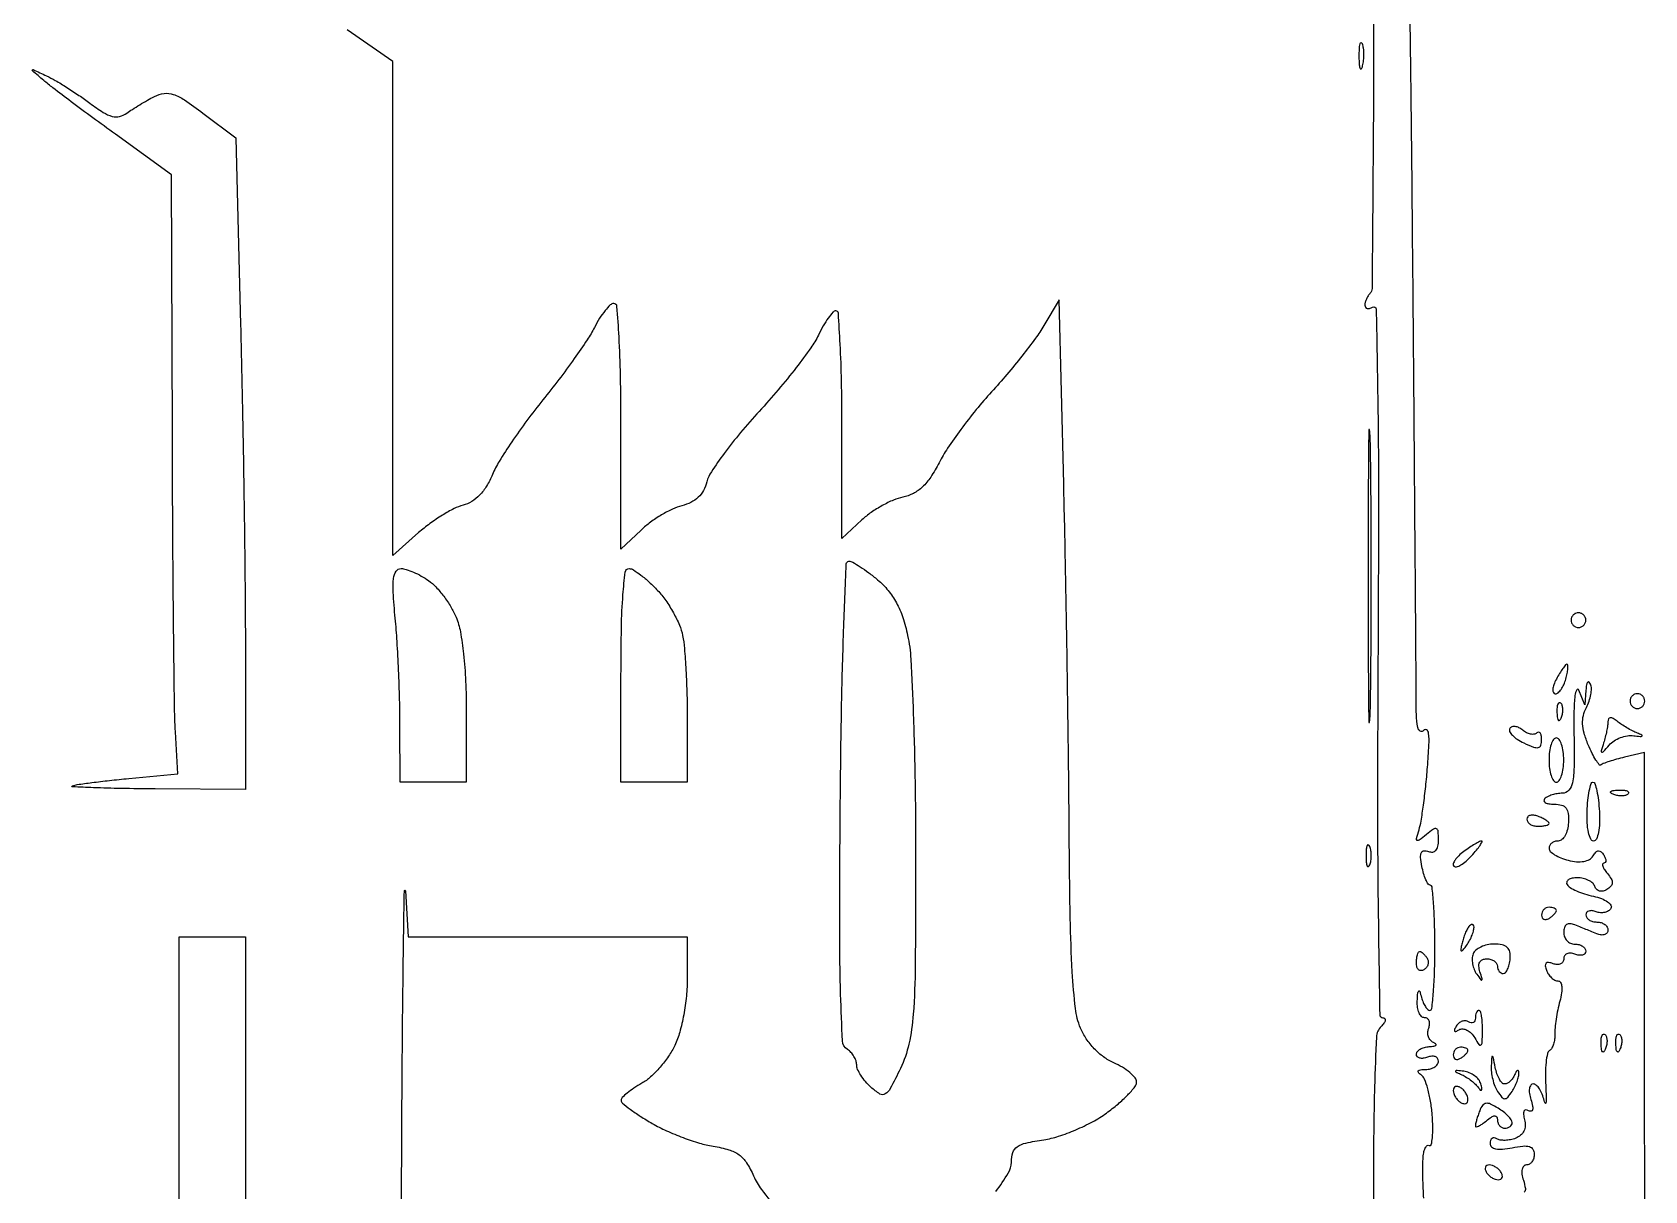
# Model space of a CAD drawing. Extents: x 0 to 37.8, y 0 to 50.8.
# Drawn here: x 19.29 to 37.82, y 12.99 to 26.3 of the extents above; entities that cross this region are included whole.
import ezdxf

# ---------------------------------------------------------------- set-up
doc = ezdxf.new("R2010")
doc.units = 0
doc.header["$MEASUREMENT"] = 0

msp = doc.modelspace()

# ---------------------------------------------------------------- linework, layer by layer
for points in [[(35.277717, 12.9015, -0.007279), (35.271686, 13.012937, -0.005158), (35.268029, 13.138128, -0.005207), (35.267016, 13.257799, -0.010978), (35.269236, 13.350643, -0.031936), (35.277186, 13.422821, -0.065275), (35.294205, 13.477083, -0.120175), (35.316857, 13.505471, -0.312549), (35.34165, 13.506768, 0.509993), (35.364306, 13.51607, 0.036614), (35.377388, 13.594742, 0.028113), (35.381571, 13.712955, 0.014361), (35.374211, 13.861325, 0.02128), (35.35535, 14.016649, 0.027024), (35.324192, 14.157686, 0.026916), (35.286443, 14.269617, 0.15553), (35.247311, 14.317255, -0.062415), (35.215812, 14.343742, -0.374648), (35.21522, 14.36347, -0.19419), (35.23992, 14.376973, -0.026987), (35.29935, 14.380705, 0.061317), (35.355962, 14.388177, 0.079299), (35.40391, 14.40913, 0.096651), (35.436021, 14.43983, 0.15501), (35.4474, 14.475651, 0.158089), (35.437142, 14.507285, 0.151946), (35.410123, 14.527488, 0.112257), (35.369052, 14.532311, 0.06502), (35.3205, 14.520606, -0.055937), (35.271909, 14.507958, -0.100118), (35.230877, 14.510286, -0.147206), (35.203962, 14.526734, -0.184534), (35.1936, 14.553855, -0.171425), (35.204831, 14.585651, -0.088304), (35.23709, 14.613691, -0.070679), (35.285012, 14.633854, -0.053066), (35.34165, 14.642479, 0.025619), (35.39334, 14.647473, 0.16276), (35.416542, 14.659265, 0.439962), (35.415786, 14.674063, 0.076249), (35.388703, 14.690245, -0.117756), (35.353751, 14.715239, -0.098459), (35.331062, 14.754934, -0.090662), (35.324142, 14.803279, -0.08212), (35.334304, 14.852766, 0.068382), (35.345172, 14.899212, 0.116261), (35.339704, 14.938529, 0.152523), (35.319085, 14.964427, 0.150038), (35.287251, 14.9742, -0.199378), (35.252259, 14.988731, -0.092445), (35.223993, 15.030115, -0.069482), (35.206544, 15.091689, -0.047261), (35.203414, 15.16455, -0.005718), (35.209505, 15.261188, -0.197309), (35.219517, 15.281195, -0.541772), (35.231616, 15.27777, -0.01159), (35.251917, 15.20685, 0.034029), (35.270929, 15.150172, 0.045878), (35.296058, 15.102298, 0.053986), (35.323173, 15.068967, 0.197643), (35.347853, 15.058829, 0.383799), (35.370821, 15.079526, 0.006022), (35.388477, 15.270077, 0.012394), (35.401388, 15.502215, 0.007465), (35.405756, 15.777929, 0.007073), (35.402107, 16.053643, 0.011752), (35.390285, 16.285773, 0.005431), (35.373924, 16.477241, 0.386336), (35.352169, 16.497, -0.257636), (35.328626, 16.509993, -0.036556), (35.301707, 16.56057, -0.034078), (35.276347, 16.630499, -0.022725), (35.256556, 16.71341, -0.023135), (35.241765, 16.816409, -0.127325), (35.250461, 16.871364, -0.276555), (35.280152, 16.892604, -0.112406), (35.331293, 16.885265, 0.115547), (35.380722, 16.878484, 0.191526), (35.417695, 16.897368, 0.13332), (35.440357, 16.943682, 0.047527), (35.4474, 17.017614, 0.020271), (35.44341, 17.116001, 0.275062), (35.423422, 17.144123, 0.264073), (35.38845, 17.140602, 0.019011), (35.308297, 17.079072, -0.009317), (35.225677, 17.013065, -0.317935), (35.201955, 17.01212, -0.326915), (35.193639, 17.034012, -0.009605), (35.223341, 17.134231, 0.036286), (35.246934, 17.232864, 0.006894), (35.274272, 17.415646, 0.007326), (35.300174, 17.63042, 0.006671), (35.320685, 17.852667, 0.006898), (35.337282, 18.108073, 0.039077), (35.3336, 18.244305, 0.238635), (35.309845, 18.281071, 0.392235), (35.276267, 18.2736, -0.399134), (35.238234, 18.265612, -0.211466), (35.208562, 18.308845, -0.039624), (35.192878, 18.456958, -0.00686), (35.189333, 18.7389, 0.002095), (35.188091, 19.147279, 0.000099), (35.177864, 20.52396, 0.000162), (35.164869, 22.158529, 0.000117), (35.149335, 23.9841, 0.000808), (35.130774, 25.775839, 0.001301), (35.108515, 27.302636, 0.000199)], [(34.702132, 26.438904, -0.001797), (34.695417, 24.808339, -0.000183), (34.683653, 23.352061, -0.196718), (34.659832, 23.295232, 0.054892), (34.637461, 23.267325, 0.038681), (34.618564, 23.231788, 0.039129), (34.605652, 23.194479, 0.063829), (34.6014, 23.161307, 0.143228), (34.608496, 23.137043, 0.191453), (34.626944, 23.123777, 0.136115), (34.655057, 23.124493, 0.064474), (34.688357, 23.139557, -0.58055), (34.731324, 23.116172, -0.001187), (34.748288, 22.174691, -0.004055), (34.757633, 20.934075, -0.001286), (34.751807, 19.083721, 0.001466), (34.747001, 17.360255, 0.003423), (34.756014, 16.070577, 0.000583), (34.771921, 15.010318, 0.40959), (34.80867, 14.974171, -0.206882), (34.829777, 14.965057, -0.244872), (34.83561, 14.94437, -0.107445), (34.821055, 14.911735, -0.03797), (34.78752, 14.87268, 0.186285), (34.734887, 14.75388, 0.005089), (34.712653, 14.17704, 0.007051), (34.700732, 13.340318, 0.001767), (34.70536, 11.97513)], [(30.363776, 12.978005, 0.024815), (30.504529, 13.186643, 0.136813), (30.5406, 13.316002, -0.077205), (30.55741, 13.424217, -0.166639), (30.607019, 13.491064, -0.096938), (30.708019, 13.534821, -0.016678), (30.914317, 13.572831, 0.040553), (31.082917, 13.612292, 0.02291), (31.279747, 13.685658, 0.022699), (31.473478, 13.778761, 0.033395), (31.633417, 13.879067, 0.018632), (31.765683, 13.982607, 0.02475), (31.877344, 14.086821, 0.023503), (31.959355, 14.17969, 0.170728), (31.9788, 14.234979, 0.174579), (31.961334, 14.283477, 0.044492), (31.901623, 14.343804, 0.039897), (31.816643, 14.404708, 0.031353), (31.716068, 14.456993, -0.054186), (31.600537, 14.523908, -0.043817), (31.492803, 14.618556, -0.043189), (31.401642, 14.732199, -0.048528), (31.335368, 14.855627, -0.070877), (31.277033, 15.080091, -0.013522), (31.240848, 15.501279, -0.010125), (31.217083, 16.119697, -0.00301), (31.205601, 17.065333, 0.001549), (31.197395, 17.955533, 0.000845), (31.182096, 19.047817, 0.000842), (31.162802, 20.157906, 0.001339), (31.142151, 21.1077), (31.0905, 23.2227), (30.914536, 22.9266, -0.02463), (30.818212, 22.78131, -0.008482), (30.665255, 22.580797, -0.008405), (30.488847, 22.365058, -0.009643), (30.313016, 22.1652, 0.01421), (30.137115, 21.961541, 0.011621), (29.960492, 21.734311, 0.011791), (29.807747, 21.517578, 0.030043), (29.710523, 21.351744, -0.027873), (29.614864, 21.186944, -0.057203), (29.519286, 21.07253, -0.070543), (29.415113, 20.998204, -0.070485), (29.294356, 20.955741, 0.051613), (29.186189, 20.922218, 0.026019), (29.05779, 20.859291, 0.025528), (28.9306, 20.779769, 0.034415), (28.824963, 20.694587), (28.5948, 20.481279), (28.5948, 21.78854, 0.004942), (28.589845, 22.289797, 0.008228), (28.574552, 22.711792, 0.002698), (28.553745, 23.069639, 0.395742), (28.525869, 23.0958, 0.214014), (28.491647, 23.080449, 0.025236), (28.438087, 23.013808, 0.026617), (28.379841, 22.923596, 0.018783), (28.323835, 22.816679, -0.043757), (28.238339, 22.671571, -0.010181), (28.069189, 22.444503, -0.010427), (27.862987, 22.190271, -0.010049), (27.643868, 21.941652, 0.011968), (27.430528, 21.697708, 0.014283), (27.241764, 21.457515, 0.013079), (27.09478, 21.247816, 0.085027), (27.042939, 21.130329, -0.065208), (27.004505, 21.033014, -0.076302), (26.943789, 20.954567, -0.073729), (26.860464, 20.896004, -0.055833), (26.755486, 20.857222, 0.05006), (26.649434, 20.819425, 0.024257), (26.522316, 20.751473, 0.023777), (26.395615, 20.667197, 0.031481), (26.28945, 20.578238), (26.0568, 20.356944), (26.0568, 21.768672, 0.004563), (26.051481, 22.351481, 0.010018), (26.034415, 22.797016, 0.004702), (26.010691, 23.14678, 0.391799), (25.974373, 23.1804, 0.194564), (25.934053, 23.164093, 0.03058), (25.875077, 23.099633, 0.030147), (25.811675, 23.010745, 0.022197), (25.752095, 22.90545, -0.029329), (25.669119, 22.763564, -0.007774), (25.520162, 22.547396, -0.007859), (25.342728, 22.306391, -0.008012), (25.158919, 22.072644, 0.011304), (24.976196, 21.837104, 0.010901), (24.802014, 21.59072, 0.010882), (24.658134, 21.367141, 0.038587), (24.580509, 21.215422, -0.037921), (24.513111, 21.083259, -0.05421), (24.432925, 20.97902, -0.061897), (24.341967, 20.904992, -0.078562), (24.242464, 20.862605, 0.056417), (24.140272, 20.8243, 0.020284), (24.004625, 20.748087, 0.019821), (23.86144, 20.651781, 0.022203), (23.731852, 20.547814), (23.4342, 20.286472), (23.4342, 23.123061), (23.4342, 25.959649), (22.911771, 26.325475, -0.008156)], [(37.815436, 9.011443), (37.813221, 18.022276), (37.58206, 17.966837, 0.008681), (37.490856, 17.943281, 0.011205), (37.408035, 17.918339, 0.009103), (37.340045, 17.894813, 0.091082), (37.314241, 17.87959, -0.424538), (37.293942, 17.881387, -0.028051), (37.255917, 17.934264, -0.027086), (37.212143, 18.011935, -0.015257), (37.167169, 18.110379, -0.028921), (37.120458, 18.242346, -0.058257), (37.102243, 18.351068, -0.070208), (37.110961, 18.447052, -0.065251), (37.145864, 18.539478, 0.039989), (37.176923, 18.610654, 0.038522), (37.196722, 18.686757, 0.041085), (37.203398, 18.75653, 0.100232), (37.193866, 18.80704, 0.118026), (37.17726, 18.830237, 0.427992), (37.161125, 18.828711, 0.124194), (37.14754, 18.798342, 0.024756), (37.140133, 18.7389), (37.127508, 18.5697), (37.060668, 18.7389, 0.631019), (37.035459, 18.740636, 0.100563), (37.014682, 18.676495, 0.024361), (37.003377, 18.500355, 0.007294), (37.003164, 18.2313, -0.006114), (37.003756, 17.853234, -0.04571), (36.985506, 17.674965, -0.129074), (36.943139, 17.587281, -0.217425), (36.870421, 17.553421, 0.038629), (36.811449, 17.548407, 0.034735), (36.751756, 17.534337, 0.036464), (36.699915, 17.514002, 0.084875), (36.665971, 17.489971, 0.243441), (36.658526, 17.466553, 0.226987), (36.673137, 17.445921, 0.093224), (36.715164, 17.431888, 0.034106), (36.77795, 17.4276, -0.066718), (36.86153, 17.416398, -0.163971), (36.912316, 17.382281, -0.13725), (36.937463, 17.319581, -0.04159), (36.9401, 17.21616, -0.047675), (36.92763, 17.135243, -0.065225), (36.90042, 17.066813, -0.082587), (36.863483, 17.020526, -0.185047), (36.82215, 17.00466, 0.076936), (36.78175, 16.998383, 0.089746), (36.747464, 16.98024, 0.100704), (36.724543, 16.953266, 0.126571), (36.7164, 16.921612, 0.20204), (36.731448, 16.885891, 0.053346), (36.781196, 16.846739, 0.045332), (36.852528, 16.810541, 0.033281), (36.93698, 16.783261, 0.039361), (37.033769, 16.766923, 0.06533), (37.116345, 16.770388, 0.082993), (37.180358, 16.792889, 0.129111), (37.222505, 16.832982, -0.047843), (37.255765, 16.876806, -0.185337), (37.285798, 16.891666, -0.215528), (37.314998, 16.881612, -0.065359), (37.345318, 16.844432, -0.043518), (37.363413, 16.808506, -0.094607), (37.369252, 16.778304, -0.172694), (37.362365, 16.758817, -0.226003), (37.345534, 16.7508, 0.351753), (37.332489, 16.740327, 0.138835), (37.333918, 16.715736, 0.062605), (37.352915, 16.677297, 0.027174), (37.386949, 16.631432, -0.038366), (37.430877, 16.569381, -0.143679), (37.442749, 16.523639, -0.180418), (37.426935, 16.484998, -0.068045), (37.381151, 16.447253, -0.082822), (37.33817, 16.429671, -0.11798), (37.297089, 16.430157, -0.132437), (37.263976, 16.44868, -0.119477), (37.243093, 16.482021, 0.130387), (37.218068, 16.52013, 0.067385), (37.170552, 16.552349, 0.059834), (37.109146, 16.574192, 0.055617), (37.042757, 16.5816, 0.045851), (36.982081, 16.576024, 0.099812), (36.93889, 16.558661, 0.177825), (36.919899, 16.533027, 0.212939), (36.923877, 16.503509, 0.123053), (36.958498, 16.46978, 0.02757), (37.032449, 16.431997, 0.027004), (37.125098, 16.396782, 0.023261), (37.225708, 16.369725, -0.034224), (37.319221, 16.342366, -0.062661), (37.389635, 16.305868, -0.100256), (37.427425, 16.266708, -0.287911), (37.427681, 16.230548, -0.118205), (37.399029, 16.202096, -0.08173), (37.356478, 16.184928, -0.074717), (37.306841, 16.181386, -0.072246), (37.257743, 16.192477, 0.060487), (37.212446, 16.20383, 0.106442), (37.174163, 16.200479, 0.150241), (37.14902, 16.183363, 0.170338), (37.1394, 16.155945, 0.152681), (37.149171, 16.124693, 0.098158), (37.176677, 16.098071, 0.08088), (37.217779, 16.080111, 0.062722), (37.2663, 16.074, -0.072144), (37.314793, 16.066966, -0.087143), (37.355923, 16.04649, -0.100435), (37.383419, 16.016062, -0.134459), (37.3932, 15.980349, -0.159684), (37.38291, 15.948951, -0.155141), (37.355923, 15.929292, -0.113043), (37.314859, 15.925312, -0.064089), (37.2663, 15.938049), (37.208531, 15.961425, 0.013605), (37.1394, 15.9894, 0.01105), (37.070269, 16.017375), (37.0125, 16.040751, 0.074298), (36.958489, 16.053751, 0.170594), (36.918503, 16.043538, 0.171882), (36.893889, 16.01064, 0.075624), (36.8856, 15.956151, 0.09222), (36.895254, 15.904253, 0.096079), (36.922877, 15.860136, 0.099375), (36.964082, 15.830612, 0.106303), (37.0125, 15.8202, -0.062722), (37.061021, 15.814089, -0.08088), (37.102123, 15.796129, -0.098158), (37.129629, 15.769507, -0.152681), (37.1394, 15.738255, -0.184534), (37.129038, 15.711134, -0.147206), (37.102123, 15.694686, -0.100118), (37.061091, 15.692358, -0.055937), (37.0125, 15.705006, 0.072198), (36.963954, 15.715978, 0.1207), (36.922855, 15.709255, 0.152772), (36.895751, 15.686167, 0.14144), (36.8856, 15.651, -0.135841), (36.875828, 15.615695, -0.152297), (36.849589, 15.592285, -0.123651), (36.809866, 15.585051, -0.075267), (36.763008, 15.59534, 0.051615), (36.711224, 15.609298, 0.240886), (36.682717, 15.600083, 0.240886), (36.673502, 15.571576, 0.051615), (36.68746, 15.519792, 0.055889), (36.711752, 15.472909, 0.057992), (36.74557, 15.433211, 0.064422), (36.783335, 15.406211, 0.12363), (36.819223, 15.3972, -0.268214), (36.848906, 15.380043, -0.108084), (36.863592, 15.333764, -0.062321), (36.861199, 15.260247, -0.027134), (36.840675, 15.16455, 0.015935), (36.816921, 15.064746, 0.013226), (36.797876, 14.957241, 0.013435), (36.785676, 14.857755, 0.034748), (36.78382, 14.785516, -0.042976), (36.781331, 14.726456, -0.045852), (36.768728, 14.670005, -0.050634), (36.748625, 14.624063, -0.126561), (36.723438, 14.59785, 0.206109), (36.698496, 14.562216, 0.023091), (36.682575, 14.462288, 0.025009), (36.674764, 14.336094, 0.017764), (36.678127, 14.194334, -0.006402), (36.684155, 14.064598, -0.034947), (36.681611, 13.994422, -0.710177), (36.672105, 13.992199, -0.090076), (36.659821, 14.02245, 0.040105), (36.638379, 14.095306, 0.052985), (36.606922, 14.156885, 0.064035), (36.570842, 14.1992, 0.186329), (36.535615, 14.2128, 0.23935), (36.50756, 14.198554, 0.120605), (36.492038, 14.160901, 0.075154), (36.491983, 14.103101, 0.039584), (36.508263, 14.033006, -0.024408), (36.527722, 13.959419, -0.108525), (36.527434, 13.914972, -0.32146), (36.509792, 13.899308, -0.165891), (36.479553, 13.906222, 0.148564), (36.44904, 13.914294, 0.29079), (36.429126, 13.900602, 0.130199), (36.423597, 13.862348, 0.03511), (36.435006, 13.801584, -0.075455), (36.442262, 13.73283, -0.099313), (36.427095, 13.671764, -0.103364), (36.390232, 13.623013, -0.087967), (36.334882, 13.589692, -0.042862), (36.275109, 13.572457, -0.041149), (36.212444, 13.565357, -0.044058), (36.15612, 13.568599, -0.10236), (36.116566, 13.583018, 0.108576), (36.087252, 13.593298, 0.182094), (36.062209, 13.587188, 0.161514), (36.04539, 13.565112, 0.082877), (36.0396, 13.530418, 0.215303), (36.057356, 13.491094, 0.133349), (36.103621, 13.468322, 0.072149), (36.181898, 13.464544, 0.025397), (36.2934, 13.48101, -0.022886), (36.417411, 13.499959, -0.097725), (36.491636, 13.493339, -0.188913), (36.531894, 13.462273, -0.135864), (36.5472, 13.406985, -0.070675), (36.540425, 13.359296, -0.086261), (36.520674, 13.318856, -0.100234), (36.491334, 13.291819, -0.137041), (36.456899, 13.2822, 0.209357), (36.425563, 13.268478, 0.138781), (36.407532, 13.232937, 0.084946), (36.406175, 13.176862, 0.040535), (36.422408, 13.106359, -0.03522), (36.445078, 13.01247, -0.237383), (36.431365, 12.968084, -0.211114)], [(23.529108, 10.236241, -0.000706), (23.535417, 12.8169, -0.000726), (23.543669, 14.371785, -0.001491), (23.555529, 15.589268, -0.001532), (23.568855, 16.433312, -0.962899), (23.581438, 16.43355), (23.611474, 15.9048), (25.214837, 15.9048), (26.8182, 15.9048), (26.8182, 15.431136, -0.024715), (26.807965, 15.224211, -0.020854), (26.777249, 15.00709, -0.02153), (26.731514, 14.807534, -0.043707), (26.675487, 14.656725, -0.039765), (26.603467, 14.531683, -0.028831), (26.504944, 14.404656, -0.029338), (26.396616, 14.294271, -0.054818), (26.295322, 14.22094, 0.017666), (26.204331, 14.16485, 0.024632), (26.127464, 14.107977, 0.022709), (26.070355, 14.056698, 0.198755), (26.057335, 14.026016, 0.226211), (26.07248, 13.99351, 0.012679), (26.162575, 13.922934, 0.017481), (26.278618, 13.84283, 0.011744), (26.41635, 13.759191, 0.024294), (26.57872, 13.67596, 0.016755), (26.769753, 13.59708, 0.016931), (26.959034, 13.533466, 0.032835), (27.114524, 13.497924, -0.030935), (27.29684, 13.456977, -0.087975), (27.413169, 13.399592, -0.093256), (27.498825, 13.307841, -0.037573), (27.579824, 13.155974, 0.05721), (27.669922, 13.001902, 0.010396), (27.874312, 12.740842, 0.011072)]]:
    msp.add_lwpolyline(points, format="xyb")
for points in [[(34.572292, 26.16416, 0.31318), (34.557165, 26.174056, 0.333666), (34.543456, 26.163155, 0.052471), (34.534795, 26.105878, 0.014395), (34.533293, 26.0145, 0.012823), (34.536728, 25.92413, 0.080377), (34.546963, 25.879216, 0.597527), (34.560509, 25.877732, 0.087174), (34.575427, 25.91036, 0.037336), (34.587263, 25.975299, 0.029507), (34.590594, 26.046649, 0.030339), (34.585699, 26.113574, 0.06278)], [(19.458, 25.797161, -0.021432), (19.559103, 25.743947, -0.008811), (19.691598, 25.663628, -0.008699), (19.830963, 25.572323, -0.011041), (19.956227, 25.482996, 0.018242), (20.110104, 25.376574, 0.075559), (20.213107, 25.330852, 0.125745), (20.296575, 25.329454, 0.098431), (20.379227, 25.367326, -0.013667), (20.444363, 25.411749, -0.006894), (20.528738, 25.464347, -0.006841), (20.617469, 25.516331, -0.010099), (20.696839, 25.559288, -0.086371), (20.808534, 25.594276, -0.115566), (20.913848, 25.583831, -0.066091), (21.043823, 25.51928, -0.01325), (21.254857, 25.368796), (21.631536, 25.084845), (21.686868, 22.934499, -0.001588), (21.708064, 21.994743, -0.00115), (21.725946, 20.947675, -0.001161), (21.738336, 19.953045, -0.002534), (21.7422, 19.190477), (21.7422, 17.5968), (20.70585, 17.603479, -0.002702), (20.314101, 17.608121, -0.005127), (19.998779, 17.616796, -0.003202), (19.755793, 17.627534, -0.824441), (19.7541, 17.639434, -0.047946), (19.81155, 17.653331, -0.003214), (19.97931, 17.676133, -0.004603), (20.180056, 17.700229, -0.003429), (20.401971, 17.723256), (20.965243, 17.777801), (20.938726, 18.258351, -0.010499), (20.927882, 18.576003, -0.000735), (20.917486, 19.467532, -0.001041), (20.908866, 20.53075, -0.000784), (20.903655, 21.6999), (20.8951, 24.6609), (20.24962, 25.1262, -0.002211), (19.989382, 25.315549, -0.002498), (19.74122, 25.499711, -0.00228), (19.531714, 25.658314, -0.013661), (19.425319, 25.744327, -0.000958), (19.2971, 25.854334, -0.368923), (19.295381, 25.865492, -0.380572), (19.306007, 25.868658, -0.000974)], [(34.664721, 21.55185, 0.017194), (34.655576, 21.730468, 0.950111), (34.646935, 21.730171, 0.003495), (34.641039, 21.127177, 0.000697), (34.639538, 20.0502, 0.000697), (34.641039, 18.973223, 0.003495), (34.646935, 18.370229, 0.950111), (34.655576, 18.369932, 0.017194), (34.664721, 18.54855, 0.002642), (34.672573, 19.232148, 0.00155), (34.675109, 20.0502, 0.00155), (34.672573, 20.868252, 0.002642)], [(28.675174, 20.2194, -0.128975), (28.718271, 20.208095, -0.015439), (28.803265, 20.156691, -0.017573), (28.902023, 20.087672, -0.013601), (29.004723, 20.005921, -0.046077), (29.125627, 19.883509, -0.048028), (29.220187, 19.742627, -0.043394), (29.293218, 19.573865, -0.027612), (29.349614, 19.367257, -0.039488), (29.386002, 19.093876, -0.004306), (29.414437, 18.459321, -0.005169), (29.434254, 17.692234, -0.003873), (29.4408, 16.847126, -0.001808), (29.436204, 15.576204, -0.015967), (29.414227, 15.015322, -0.03714), (29.364005, 14.672212, -0.057686), (29.265818, 14.390011, -0.008163), (29.150507, 14.160967, -0.13165), (29.092426, 14.097932, -0.288623), (29.030495, 14.097776, -0.044053), (28.927418, 14.175732, -0.033348), (28.864882, 14.240411, -0.0341), (28.812004, 14.312371, -0.03623), (28.775162, 14.380929, -0.10556), (28.764, 14.433208, 0.082312), (28.756223, 14.480129, 0.05241), (28.732936, 14.530475, 0.051087), (28.698705, 14.576447, 0.064975), (28.65825, 14.610446, -0.241846), (28.601476, 14.707995, -0.005875), (28.579585, 15.2449, -0.007721), (28.568682, 16.049014, -0.001642), (28.575915, 17.44875, -0.002467), (28.590374, 18.528821, -0.004372), (28.614475, 19.419089, -0.000797), (28.643275, 20.188721, -0.402837)], [(23.530042, 20.1348, -0.077251), (23.589627, 20.125539, -0.025448), (23.672868, 20.094275, -0.024654), (23.763071, 20.049645, -0.025569), (23.847313, 19.996843, -0.052461), (23.931288, 19.923807, -0.026774), (24.021068, 19.816478, -0.026273), (24.102656, 19.694763, -0.035569), (24.162237, 19.576561, -0.054336), (24.211684, 19.409159, -0.017683), (24.248552, 19.153626, -0.015907), (24.272368, 18.84133, -0.011076), (24.2802, 18.487817), (24.2802, 17.6814), (23.8995, 17.6814), (23.5188, 17.6814), (23.518199, 18.33705, 0.006599), (23.514068, 18.629632, 0.004278), (23.501931, 18.967849, 0.004301), (23.484406, 19.298023, 0.008134), (23.463665, 19.56375, -0.007586), (23.439828, 19.864889, -0.044915), (23.443924, 20.022742, -0.116288), (23.473384, 20.104141, -0.253214)], [(26.149758, 20.1348, -0.142336), (26.19942, 20.12037, -0.022095), (26.284224, 20.061133, -0.023112), (26.380473, 19.980043, -0.018275), (26.476979, 19.88402, -0.035303), (26.570598, 19.768435, -0.025832), (26.658137, 19.62836, -0.026296), (26.727514, 19.48631, -0.051132), (26.764721, 19.365845, -0.028926), (26.785441, 19.21834, -0.006745), (26.802491, 18.968868, -0.006935), (26.814272, 18.680794, -0.006752), (26.8182, 18.389925), (26.8182, 17.6814), (26.4375, 17.6814), (26.0568, 17.6814), (26.0568, 18.9081, -0.004644), (26.061933, 19.460764, -0.014266), (26.079553, 19.834548, -0.011747), (26.105523, 20.095682, -0.378738)], [(37.0548, 19.6272, 0.099038), (37.022513, 19.620741, 0.097945), (36.995051, 19.602349, 0.097945), (36.976659, 19.574887, 0.099038), (36.9702, 19.5426, 0.099038), (36.976659, 19.510313, 0.097945), (36.995051, 19.482851, 0.097945), (37.022513, 19.464459, 0.099038), (37.0548, 19.458, 0.099038), (37.087087, 19.464459, 0.097945), (37.114549, 19.482851, 0.097945), (37.132941, 19.510313, 0.099038), (37.1394, 19.5426, 0.099038), (37.132941, 19.574887, 0.097945), (37.114549, 19.602349, 0.097945), (37.087087, 19.620741, 0.099038)], [(36.922956, 19.035, 0.224557), (36.906399, 19.027169, 0.015673), (36.874178, 18.985298, 0.019817), (36.837975, 18.930628, 0.013472), (36.801, 18.8658, 0.034047), (36.771655, 18.800672, 0.069989), (36.759719, 18.746146, 0.128234), (36.766153, 18.710648, 0.292), (36.788156, 18.6966, 0.176888), (36.821125, 18.70864, 0.061565), (36.856036, 18.746302, 0.051816), (36.887453, 18.801045, 0.040443), (36.910113, 18.8658, 0.016375), (36.92483, 18.93069, 0.028638), (36.932137, 18.985298, 0.030208), (36.932757, 19.025631, 0.401085)], [(36.852112, 18.589088, 0.296942), (36.833597, 18.592997, 0.208169), (36.817976, 18.577554, 0.077125), (36.808609, 18.536947, 0.028489), (36.807679, 18.47805, 0.018894), (36.812674, 18.414911, 0.168741), (36.82463, 18.390228, 0.470617), (36.840048, 18.391687, 0.054073), (36.858791, 18.426937, 0.051402), (36.871992, 18.473203, 0.05415), (36.875158, 18.520372, 0.060344), (36.868461, 18.561429, 0.126455)], [(37.7316, 18.6966, 0.099038), (37.699313, 18.690141, 0.097945), (37.671851, 18.671749, 0.097945), (37.653459, 18.644287, 0.099038), (37.647, 18.612, 0.099038), (37.653459, 18.579713, 0.097945), (37.671851, 18.552251, 0.097945), (37.699313, 18.533859, 0.099038), (37.7316, 18.5274, 0.099038), (37.763887, 18.533859, 0.097945), (37.791349, 18.552251, 0.097945), (37.809741, 18.579713, 0.099038), (37.8162, 18.612, 0.099038), (37.809741, 18.644287, 0.097945), (37.791349, 18.671749, 0.097945), (37.763887, 18.690141, 0.099038)], [(37.49895, 18.379918, 0.032674), (37.451834, 18.412403, 0.146091), (37.419671, 18.420553, 0.279175), (37.400416, 18.40776, 0.11041), (37.3932, 18.375478, -0.037177), (37.3899, 18.331155, -0.012788), (37.378746, 18.267778, -0.012627), (37.362831, 18.198258, -0.014291), (37.343994, 18.132469, 0.005588), (37.315528, 18.03922, 0.388066), (37.322156, 18.025681, 0.312924), (37.338615, 18.029558, 0.004696), (37.407444, 18.107479, -0.072105), (37.463048, 18.155535, -0.05134), (37.53671, 18.192598, -0.051412), (37.616238, 18.213825, -0.07305), (37.6893, 18.214721, 0.007617), (37.76294, 18.205965, 0.179641), (37.782893, 18.21111, 0.572588), (37.782091, 18.221492, 0.015906), (37.7316, 18.244151, -0.021557), (37.675334, 18.27017, -0.013001), (37.610913, 18.305552, -0.013013), (37.548615, 18.344114, -0.022166)], [(36.414466, 18.278442, 0.057051), (36.370758, 18.307, 0.084554), (36.327085, 18.320321, 0.111743), (36.290399, 18.316818, 0.176667), (36.265853, 18.297472, 0.262057), (36.264482, 18.264018, 0.075781), (36.295767, 18.220461, 0.054986), (36.352349, 18.174066, 0.034011), (36.427522, 18.132123, 0.016941), (36.53892, 18.084095, 0.138536), (36.593501, 18.078737, 0.282489), (36.622341, 18.104447, 0.073149), (36.6318, 18.16876, 0.04035), (36.627972, 18.216113, 0.116102), (36.615448, 18.246367, 0.251875), (36.597102, 18.255313, 0.188582), (36.576134, 18.246134, -0.162415), (36.546869, 18.231511, -0.084854), (36.505682, 18.232662, -0.069559), (36.459143, 18.248923, -0.054477)], [(36.801, 18.189, 0.254951), (36.768491, 18.171271, 0.06271), (36.741251, 18.114446, 0.048861), (36.722556, 18.032427, 0.031626), (36.7164, 17.9352, 0.031626), (36.722556, 17.837973, 0.048861), (36.741251, 17.755954, 0.06271), (36.768491, 17.699129, 0.254951), (36.801, 17.6814, 0.254951), (36.833509, 17.699129, 0.06271), (36.860749, 17.755954, 0.048861), (36.879444, 17.837973, 0.031626), (36.8856, 17.9352, 0.031626), (36.879444, 18.032427, 0.048861), (36.860749, 18.114446, 0.06271), (36.833509, 18.171271, 0.254951)], [(37.221329, 17.6814, -0.328892), (37.243589, 17.664982, -0.02102), (37.265467, 17.581995, -0.024215), (37.283923, 17.472718, -0.014991), (37.295487, 17.343, -0.023662), (37.297013, 17.21173, -0.040285), (37.284295, 17.102792, -0.050267), (37.260914, 17.026451, -0.301997), (37.228036, 17.0046, -0.300061), (37.195096, 17.026324, -0.047288), (37.170192, 17.104005, -0.039373), (37.15512, 17.213307, -0.024377), (37.153878, 17.343, -0.015023), (37.16287, 17.472722, -0.024378), (37.179161, 17.581995, -0.021301), (37.199396, 17.664919, -0.333849)], [(37.51305, 17.590121, -0.028489), (37.571947, 17.589191, -0.077125), (37.612554, 17.579824, -0.208169), (37.627997, 17.564203, -0.296942), (37.624087, 17.545687, -0.126455), (37.596429, 17.529339, -0.060344), (37.555372, 17.522642, -0.05415), (37.508203, 17.525808, -0.051402), (37.461937, 17.539009, -0.054073), (37.426687, 17.557752, -0.470617), (37.425228, 17.57317, -0.168741), (37.449911, 17.585126, -0.018894)], [(36.5895, 17.288994, 0.055937), (36.540909, 17.301642, 0.100118), (36.499877, 17.299314, 0.147206), (36.472962, 17.282866, 0.184534), (36.4626, 17.255745, 0.152681), (36.472371, 17.224493, 0.098158), (36.499877, 17.197871, 0.08088), (36.540979, 17.179911, 0.062722), (36.5895, 17.1738, 0.024748), (36.63813, 17.176209, 0.039339), (36.679123, 17.183567, 0.046727), (36.708271, 17.194195, 0.289661), (36.7164, 17.207049, 0.222225), (36.70903, 17.222811, 0.030693), (36.679123, 17.244835, 0.030395), (36.638108, 17.267918, 0.02136)], [(34.657429, 16.94115, 0.174857), (34.641585, 16.958864, 0.447206), (34.627293, 16.953708, 0.078554), (34.617397, 16.910816, 0.017491), (34.614758, 16.8354, 0.017491), (34.617397, 16.759984, 0.078554), (34.627293, 16.717092, 0.447206), (34.641585, 16.711936, 0.174857), (34.657429, 16.72965, 0.057986), (34.670655, 16.777873, 0.037979), (34.675031, 16.8354, 0.037979), (34.670655, 16.892927, 0.057986)], [(35.941982, 17.0046, 0.122605), (35.918605, 16.99878, 0.011281), (35.866066, 16.969355, 0.014025), (35.804361, 16.93057, 0.010543), (35.738653, 16.884617, 0.032612), (35.679375, 16.835035, 0.054083), (35.637376, 16.785269, 0.075828), (35.617267, 16.742725, 0.275566), (35.624302, 16.714898, 0.276586), (35.654006, 16.707449, 0.059857), (35.704546, 16.729627, 0.046467), (35.76517, 16.773456, 0.029107), (35.827631, 16.834881, 0.011963), (35.88382, 16.900037, 0.023707), (35.924578, 16.954745, 0.029337), (35.948119, 16.994535, 0.561456)], [(36.7164, 16.2432, 0.105053), (36.68412, 16.236342, 0.099167), (36.656651, 16.216882, 0.09642), (36.63824, 16.187807, 0.093332), (36.6318, 16.153607, 0.108972), (36.638423, 16.123579, 0.182303), (36.656651, 16.105691, 0.161196), (36.684074, 16.103059, 0.082592), (36.7164, 16.1163, 0.029505), (36.748783, 16.139057, 0.035638), (36.776149, 16.164186, 0.038439), (36.795455, 16.188065, 0.151918), (36.801, 16.205893, 0.210953), (36.794701, 16.220159, 0.081139), (36.776149, 16.232241, 0.061769), (36.748789, 16.240464, 0.042167)], [(35.846306, 16.041694, 0.299281), (35.827013, 16.045681, 0.109577), (35.802841, 16.029283, 0.064271), (35.777019, 15.993724, 0.033338), (35.753951, 15.943829, 0.01383), (35.733947, 15.887053, 0.014497), (35.717451, 15.830137, 0.014282), (35.70607, 15.780307, 0.060438), (35.703773, 15.749831, 0.497549), (35.713249, 15.74332, 0.123862), (35.731963, 15.75526, 0.041459), (35.761399, 15.792142, 0.015998), (35.796127, 15.847695, 0.028467), (35.827616, 15.909716, 0.039963), (35.847903, 15.96837, 0.045448), (35.855758, 16.016352, 0.217548)], [(21.3615, 15.9048), (21.7422, 15.9048), (21.7422, 11.9286, -0.001324), (21.737382, 10.108454, -0.004344), (21.72057, 8.906281, -0.001202), (21.697762, 7.996884, -0.406188), (21.652038, 7.9524, -0.063136), (21.606469, 7.958177, -0.01987), (21.54055, 7.977988, -0.019496), (21.468045, 8.006166, -0.020438), (21.399114, 8.039508, -0.063206), (21.327632, 8.090286, -0.027828), (21.246629, 8.173611, -0.026997), (21.169447, 8.272721, -0.032615), (21.108576, 8.373707, -0.100911), (21.037334, 8.625137, -0.010531), (21.004127, 9.240578, -0.007108), (20.98523, 10.25488, -0.001103), (20.9808, 12.262799), (20.9808, 15.9048)], [(36.085693, 15.8202, 0.053429), (36.007042, 15.811771, 0.056766), (35.933642, 15.786882, 0.06356), (35.876081, 15.750208, 0.128236), (35.844978, 15.706778, 0.084508), (35.834524, 15.654615, 0.051187), (35.839136, 15.591651, 0.049501), (35.857008, 15.528141, 0.06126), (35.886208, 15.474128, 0.005896), (35.932392, 15.410753, 0.419659), (35.944082, 15.409171, 0.310012), (35.948349, 15.422518, 0.004862), (35.923336, 15.50295, -0.057866), (35.910767, 15.566377, -0.140308), (35.920109, 15.612755, -0.1746), (35.950503, 15.640929, -0.100789), (35.999955, 15.651, -0.066306), (36.04745, 15.644674, -0.083434), (36.087703, 15.626149, -0.099317), (36.114625, 15.598662, -0.145266), (36.1242, 15.5664, 0.077193), (36.12922, 15.53408, 0.089922), (36.143763, 15.506651, 0.100773), (36.165399, 15.488315, 0.126208), (36.190797, 15.4818, 0.218405), (36.217251, 15.493934, 0.068155), (36.241575, 15.531503, 0.053734), (36.260383, 15.586213, 0.037158), (36.270139, 15.651, 0.069296), (36.265108, 15.730524, 0.158028), (36.235821, 15.782269, 0.138201), (36.178502, 15.811216, 0.048286)], [(35.230907, 15.7356, -0.145859), (35.248538, 15.730345, -0.040575), (35.271553, 15.712466, -0.037297), (35.295512, 15.686988, -0.031646), (35.316887, 15.656846, -0.108373), (35.328867, 15.622727, -0.099685), (35.326006, 15.585616, -0.095498), (35.308706, 15.551225, -0.090427), (35.27958, 15.524953, -0.136093), (35.246928, 15.515456, -0.190788), (35.218857, 15.526167, -0.140899), (35.199912, 15.557117, -0.067432), (35.1936, 15.603707, -0.026751), (35.196306, 15.654246, -0.042195), (35.204559, 15.696856, -0.051652), (35.216514, 15.726887, -0.279105)], [(35.9127, 15.0588, 0.200115), (35.896537, 15.052061, 0.085121), (35.882826, 15.032482, 0.065146), (35.87351, 15.003501, 0.045254), (35.8704, 14.969207, -0.098926), (35.864324, 14.938799, -0.176081), (35.847266, 14.92023, -0.169366), (35.821707, 14.916533, -0.090666), (35.791646, 14.928287, 0.124968), (35.756898, 14.939224, 0.100781), (35.718043, 14.933566, 0.090333), (35.680999, 14.912077, 0.078004), (35.651674, 14.877909, 0.02818), (35.630689, 14.839241, 0.277236), (35.632464, 14.821551, 0.348489), (35.647642, 14.817525, 0.035557), (35.682929, 14.836008, -0.158747), (35.724923, 14.846227, -0.100336), (35.77386, 14.832358, -0.081136), (35.822388, 14.796371, -0.060972), (35.862628, 14.743329, 0.017208), (35.912808, 14.663578, 0.458545), (35.934909, 14.661028, 0.199352), (35.949082, 14.691749, 0.006914), (35.952427, 14.82615, 0.017105), (35.950363, 14.915334, 0.027951), (35.941819, 14.990459, 0.027164), (35.929102, 15.046421, 0.335011)], [(35.7012, 14.6358, 0.105053), (35.66892, 14.628942, 0.099167), (35.641451, 14.609482, 0.09642), (35.62304, 14.580407, 0.093332), (35.6166, 14.546207, 0.108972), (35.623223, 14.516179, 0.182303), (35.641451, 14.498291, 0.161196), (35.668874, 14.495659, 0.082592), (35.7012, 14.5089, 0.029505), (35.733583, 14.531657, 0.035638), (35.760949, 14.556786, 0.038439), (35.780255, 14.580665, 0.151918), (35.7858, 14.598493, 0.210953), (35.779501, 14.612759, 0.081139), (35.760949, 14.624841, 0.061769), (35.733589, 14.633064, 0.042167)], [(37.359712, 14.782088, -0.126455), (37.376061, 14.754429, -0.060344), (37.382758, 14.713372, -0.05415), (37.379592, 14.666203, -0.051402), (37.366391, 14.619937, -0.054073), (37.347648, 14.584687, -0.470617), (37.33223, 14.583228, -0.168741), (37.320274, 14.607911, -0.018894), (37.315279, 14.67105, -0.028489), (37.316209, 14.729947, -0.077125), (37.325576, 14.770554, -0.208169), (37.341197, 14.785997, -0.296942)], [(37.528912, 14.782088, -0.126455), (37.545261, 14.754429, -0.060344), (37.551958, 14.713372, -0.05415), (37.548792, 14.666203, -0.051402), (37.535591, 14.619937, -0.054073), (37.516848, 14.584687, -0.470617), (37.50143, 14.583228, -0.168741), (37.489474, 14.607911, -0.018894), (37.484479, 14.67105, -0.028489), (37.485409, 14.729947, -0.077125), (37.494776, 14.770554, -0.208169), (37.510397, 14.785997, -0.296942)], [(36.099305, 14.40315, 0.002103), (36.076616, 14.518337, 0.241635), (36.06731, 14.530014, 0.521066), (36.059157, 14.525161, 0.003186), (36.052416, 14.4243, 0.044823), (36.054582, 14.350234, 0.0308), (36.069665, 14.267526, 0.031129), (36.094301, 14.189056, 0.053666), (36.125495, 14.1282, 0.02521), (36.175886, 14.059278, 0.226004), (36.2088, 14.0436, 0.226004), (36.241714, 14.059278, 0.02521), (36.292105, 14.1282, 0.029693), (36.323592, 14.182998, 0.0273), (36.349357, 14.242674, 0.028346), (36.366384, 14.298445, 0.075942), (36.370026, 14.3397, 0.077169), (36.36469, 14.363833, 0.426864), (36.353689, 14.368385, 0.167635), (36.338874, 14.354672, 0.027081), (36.321971, 14.31855, -0.053998), (36.300325, 14.278106, -0.056331), (36.270783, 14.243864, -0.062659), (36.238199, 14.220541, -0.124663), (36.207634, 14.2128, -0.20912), (36.17754, 14.225962, -0.057265), (36.14625, 14.268715, -0.047591), (36.118593, 14.330269, -0.034236)], [(35.73649, 14.359358, 0.006534), (35.659716, 14.367647, 0.218072), (35.642673, 14.361715, 0.524627), (35.6444, 14.351009, 0.011419), (35.7012, 14.325523, -0.035522), (35.754902, 14.298248, -0.024796), (35.811354, 14.260405, -0.025114), (35.862105, 14.218489, -0.046559), (35.897991, 14.178965, 0.023327), (35.927482, 14.143289, 0.422126), (35.940838, 14.142828, 0.258208), (35.946038, 14.159575, 0.015469), (35.93328, 14.2128, 0.101374), (35.907994, 14.262795, 0.065182), (35.8612, 14.308198, 0.06169), (35.801082, 14.342372, 0.068372)], [(35.7012, 14.1705, 0.076764), (35.66885, 14.18419, 0.154201), (35.641451, 14.182576, 0.186277), (35.623304, 14.16623, 0.117858), (35.6166, 14.138186, 0.085235), (35.622821, 14.101958, 0.053414), (35.641451, 14.063078, 0.051777), (35.668838, 14.027573, 0.064269), (35.7012, 14.0013, 0.076764), (35.73355, 13.98761, 0.154201), (35.760949, 13.989224, 0.186277), (35.779096, 14.00557, 0.117858), (35.7858, 14.033614, 0.085235), (35.779579, 14.069842, 0.053414), (35.760949, 14.108722, 0.051777), (35.733562, 14.144227, 0.064269)], [(36.131723, 13.934668, 0.028079), (36.045107, 13.982224, 0.146438), (35.991899, 13.990546, 0.206653), (35.953223, 13.967192, 0.063483), (35.920223, 13.905799, 0.010668), (35.90115, 13.852737, 0.011809), (35.885036, 13.800665, 0.011236), (35.873365, 13.755716, 0.057955), (35.8704, 13.730222, 0.446923), (35.880485, 13.721193, 0.082328), (35.907677, 13.728855, 0.043307), (35.948559, 13.752562, 0.020169), (35.9973, 13.7898, -0.024942), (36.055777, 13.833598, -0.128583), (36.093629, 13.846869, -0.300026), (36.115601, 13.834822, -0.122183), (36.1242, 13.800159, 0.087854), (36.13062, 13.763902, 0.094595), (36.149051, 13.733094, 0.100072), (36.176527, 13.712486, 0.111474), (36.2088, 13.7052, 0.074345), (36.241125, 13.710033, 0.088402), (36.268549, 13.724073, 0.100646), (36.286881, 13.744948, 0.130748), (36.2934, 13.76945, 0.160065), (36.283127, 13.800718, 0.034937), (36.245907, 13.844486, 0.033033), (36.193618, 13.891299, 0.026481)], [(36.029614, 13.2822, 0.117858), (36.00157, 13.275496, 0.186277), (35.985224, 13.257349, 0.154201), (35.98361, 13.22995, 0.076764), (35.9973, 13.1976, 0.064269), (36.023573, 13.165238, 0.051777), (36.059078, 13.137851, 0.053414), (36.097958, 13.119221, 0.085235), (36.134186, 13.113, 0.117858), (36.16223, 13.119704, 0.186277), (36.178576, 13.137851, 0.154201), (36.18019, 13.16525, 0.076764), (36.1665, 13.1976, 0.064269), (36.140227, 13.229962, 0.051777), (36.104722, 13.257349, 0.053414), (36.065842, 13.275979, 0.085235)]]:
    msp.add_lwpolyline(points, format="xyb", close=True)

doc.saveas('drawing.dxf')
